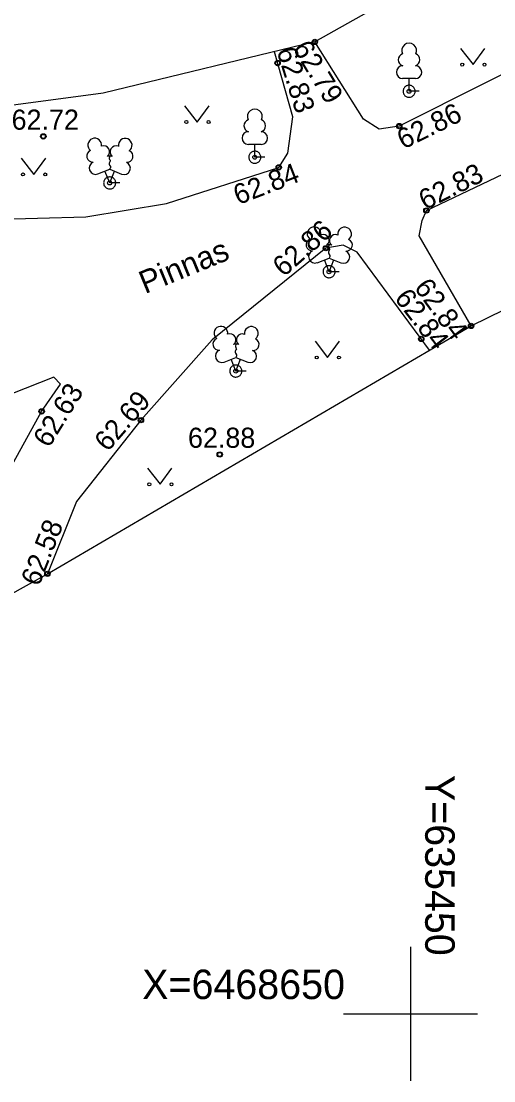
# Model space of a CAD drawing. Extents: x 635316 to 635588, y 6468321 to 6468780.
# Drawn here: x 635435.48 to 635453.11, y 6468647.5 to 6468687.05 of the extents above; entities that cross this region are included whole.
import ezdxf

# ---------------------------------------------------------------- set-up
doc = ezdxf.new("R2010")
doc.units = 0
for name, color, linetype in [('HALJASTUS', 7, 'Continuous'), ('KORGUS-EH2000', 7, 'Continuous'), ('MOOTMPUNKT', 7, 'Continuous'), ('MOOTPIIR', 7, 'Continuous'), ('PUU', 7, 'Continuous'), ('TEE', 7, 'Continuous'), ('VORK', 7, 'Continuous')]:
    doc.layers.add(name, color=color, linetype=linetype)

msp = doc.modelspace()

# ---------------------------------------------------------------- linework, layer by layer
at = {"layer": 'HALJASTUS'}
for p, q in [((635451.87, 6468686.032), (635452.333, 6468685.426)), ((635452.333, 6468685.426), (635452.779, 6468686.032)), ((635441.578, 6468683.892), (635442.042, 6468683.285)), ((635442.042, 6468683.285), (635442.487, 6468683.892)), ((635435.485, 6468681.937), (635435.949, 6468681.33)), ((635435.949, 6468681.33), (635436.394, 6468681.937)), ((635446.442, 6468675.102), (635446.906, 6468674.495)), ((635446.906, 6468674.495), (635447.351, 6468675.102)), ((635440.196, 6468670.368), (635440.66, 6468669.762)), ((635440.66, 6468669.762), (635441.105, 6468670.368))]:
    msp.add_line(p, q, dxfattribs=at)
for centre in [(635451.932, 6468685.426), (635452.761, 6468685.426), (635441.641, 6468683.285), (635442.47, 6468683.285), (635435.548, 6468681.33), (635436.376, 6468681.33), (635446.505, 6468674.495), (635447.334, 6468674.495), (635440.259, 6468669.762), (635441.087, 6468669.762)]:
    msp.add_circle(centre, 0.055, dxfattribs=at)
at = {"layer": 'KORGUS-EH2000'}
for centre in [(635446.433, 6468686.272), (635445.046, 6468685.487), (635449.581, 6468683.131), (635436.306, 6468682.748), (635445.087, 6468681.593), (635450.595, 6468679.981), (635446.844, 6468678.576), (635452.262, 6468675.675), (635450.403, 6468675.187), (635436.244, 6468672.484), (635439.946, 6468672.157), (635442.886, 6468670.876), (635436.458, 6468666.421)]:
    msp.add_circle(centre, 0.1, dxfattribs=at)
at = {"layer": 'MOOTMPUNKT'}
for centre in [(635446.433, 6468686.272), (635445.046, 6468685.487), (635449.949, 6468684.432), (635449.581, 6468683.131), (635436.306, 6468682.748), (635444.194, 6468681.971), (635445.087, 6468681.593), (635438.781, 6468681.01), (635450.595, 6468679.981), (635446.844, 6468678.576), (635446.964, 6468677.698), (635452.262, 6468675.675), (635450.403, 6468675.187), (635443.486, 6468673.99), (635436.244, 6468672.484), (635439.946, 6468672.157), (635442.886, 6468670.876), (635436.458, 6468666.421)]:
    msp.add_circle(centre, 0.075, dxfattribs=at)
at = {"layer": 'MOOTPIIR'}
msp.add_lwpolyline([(635419.08, 6468656.761), (635436.458, 6468666.421), (635452.262, 6468675.675), (635474.949, 6468686.805), (635478.388, 6468684.084), (635487.151, 6468683.737), (635489.18, 6468689.69), (635491.499, 6468698.414), (635490.607, 6468709.239), (635484.607, 6468706.716), (635480.984, 6468702.415), (635474.057, 6468701.808), (635446.433, 6468686.272), (635438.544, 6468684.365), (635426.319, 6468682.734), (635425.375, 6468681.693), (635424.177, 6468679.448), (635408.49, 6468671.244), (635413.037, 6468662.874), (635418.126, 6468656.108), (635419.08, 6468656.761)], dxfattribs=at)
at = {"layer": 'PUU'}
for p, q in [((635450.189, 6468684.907), (635449.709, 6468684.907)), ((635449.949, 6468684.432), (635449.949, 6468684.907)), ((635450.329, 6468684.432), (635449.949, 6468684.432)), ((635444.434, 6468682.446), (635443.954, 6468682.446)), ((635444.194, 6468681.971), (635444.194, 6468682.446)), ((635444.574, 6468681.971), (635444.194, 6468681.971)), ((635438.341, 6468681.345), (635438.786, 6468681.52)), ((635438.786, 6468681.52), (635439.226, 6468681.34)), ((635438.781, 6468681.01), (635438.606, 6468681.45)), ((635438.781, 6468681.01), (635438.961, 6468681.45)), ((635439.161, 6468681.01), (635438.781, 6468681.01)), ((635446.524, 6468678.033), (635446.969, 6468678.208)), ((635446.964, 6468677.698), (635446.789, 6468678.138)), ((635446.964, 6468677.698), (635447.144, 6468678.138)), ((635446.969, 6468678.208), (635447.409, 6468678.028)), ((635447.344, 6468677.698), (635446.964, 6468677.698)), ((635443.046, 6468674.325), (635443.491, 6468674.5)), ((635443.486, 6468673.99), (635443.311, 6468674.43)), ((635443.486, 6468673.99), (635443.666, 6468674.43)), ((635443.491, 6468674.5), (635443.931, 6468674.32)), ((635443.866, 6468673.99), (635443.486, 6468673.99))]:
    msp.add_line(p, q, dxfattribs=at)
for points in [[(635450.104, 6468684.269), (635450.123, 6468684.289), (635450.139, 6468684.312), (635450.153, 6468684.337), (635450.163, 6468684.363), (635450.17, 6468684.391), (635450.174, 6468684.419), (635450.174, 6468684.447), (635450.17, 6468684.475), (635450.163, 6468684.502), (635450.152, 6468684.529), (635450.139, 6468684.553), (635450.122, 6468684.576), (635450.102, 6468684.597), (635450.081, 6468684.615), (635450.057, 6468684.63), (635450.031, 6468684.642), (635450.004, 6468684.65), (635449.976, 6468684.655), (635449.948, 6468684.657), (635449.92, 6468684.655), (635449.892, 6468684.65), (635449.865, 6468684.641), (635449.84, 6468684.629), (635449.816, 6468684.614), (635449.794, 6468684.595), (635449.775, 6468684.575), (635449.759, 6468684.552), (635449.745, 6468684.527), (635449.735, 6468684.501), (635449.728, 6468684.473), (635449.724, 6468684.445), (635449.724, 6468684.417), (635449.728, 6468684.389), (635449.735, 6468684.362), (635449.746, 6468684.335), (635449.759, 6468684.311), (635449.776, 6468684.288), (635449.796, 6468684.267), (635449.817, 6468684.249), (635449.841, 6468684.234), (635449.867, 6468684.222), (635449.894, 6468684.214), (635449.922, 6468684.209), (635449.95, 6468684.207), (635449.978, 6468684.209), (635450.006, 6468684.214), (635450.033, 6468684.223), (635450.058, 6468684.235), (635450.082, 6468684.25)], [(635444.322, 6468681.786), (635444.344, 6468681.803), (635444.364, 6468681.823), (635444.381, 6468681.846), (635444.395, 6468681.87), (635444.406, 6468681.896), (635444.414, 6468681.924), (635444.418, 6468681.952), (635444.419, 6468681.98), (635444.416, 6468682.008), (635444.41, 6468682.035), (635444.4, 6468682.062), (635444.387, 6468682.087), (635444.371, 6468682.11), (635444.352, 6468682.131), (635444.331, 6468682.15), (635444.307, 6468682.166), (635444.282, 6468682.178), (635444.255, 6468682.188), (635444.228, 6468682.193), (635444.199, 6468682.196), (635444.171, 6468682.195), (635444.143, 6468682.19), (635444.116, 6468682.182), (635444.09, 6468682.171), (635444.066, 6468682.156), (635444.044, 6468682.139), (635444.024, 6468682.119), (635444.007, 6468682.096), (635443.993, 6468682.072), (635443.982, 6468682.046), (635443.974, 6468682.018), (635443.97, 6468681.99), (635443.969, 6468681.962), (635443.972, 6468681.934), (635443.978, 6468681.907), (635443.988, 6468681.88), (635444.001, 6468681.855), (635444.017, 6468681.832), (635444.036, 6468681.811), (635444.057, 6468681.792), (635444.081, 6468681.776), (635444.106, 6468681.764), (635444.133, 6468681.754), (635444.16, 6468681.749), (635444.189, 6468681.746), (635444.217, 6468681.747), (635444.245, 6468681.752), (635444.272, 6468681.76), (635444.298, 6468681.771)], [(635438.959, 6468680.872), (635438.975, 6468680.895), (635438.987, 6468680.92), (635438.997, 6468680.947), (635439.003, 6468680.975), (635439.006, 6468681.003), (635439.005, 6468681.031), (635439.001, 6468681.059), (635438.993, 6468681.086), (635438.982, 6468681.112), (635438.967, 6468681.136), (635438.95, 6468681.159), (635438.93, 6468681.179), (635438.908, 6468681.196), (635438.883, 6468681.21), (635438.857, 6468681.222), (635438.83, 6468681.23), (635438.802, 6468681.234), (635438.774, 6468681.235), (635438.746, 6468681.232), (635438.718, 6468681.226), (635438.692, 6468681.217), (635438.667, 6468681.204), (635438.643, 6468681.188), (635438.622, 6468681.169), (635438.603, 6468681.148), (635438.587, 6468681.125), (635438.575, 6468681.1), (635438.565, 6468681.073), (635438.559, 6468681.045), (635438.556, 6468681.017), (635438.557, 6468680.989), (635438.561, 6468680.961), (635438.569, 6468680.934), (635438.58, 6468680.908), (635438.595, 6468680.884), (635438.612, 6468680.861), (635438.632, 6468680.841), (635438.654, 6468680.824), (635438.679, 6468680.81), (635438.705, 6468680.798), (635438.732, 6468680.79), (635438.76, 6468680.786), (635438.788, 6468680.785), (635438.816, 6468680.788), (635438.844, 6468680.794), (635438.87, 6468680.803), (635438.895, 6468680.816), (635438.919, 6468680.832), (635438.94, 6468680.851)], [(635447.079, 6468677.505), (635447.103, 6468677.521), (635447.124, 6468677.539), (635447.142, 6468677.561), (635447.158, 6468677.584), (635447.171, 6468677.609), (635447.18, 6468677.636), (635447.186, 6468677.664), (635447.189, 6468677.692), (635447.188, 6468677.72), (635447.183, 6468677.748), (635447.175, 6468677.775), (635447.164, 6468677.801), (635447.15, 6468677.825), (635447.132, 6468677.847), (635447.112, 6468677.867), (635447.09, 6468677.885), (635447.065, 6468677.899), (635447.039, 6468677.91), (635447.012, 6468677.918), (635446.984, 6468677.922), (635446.956, 6468677.923), (635446.928, 6468677.92), (635446.9, 6468677.914), (635446.874, 6468677.904), (635446.849, 6468677.891), (635446.825, 6468677.875), (635446.804, 6468677.857), (635446.786, 6468677.835), (635446.77, 6468677.812), (635446.757, 6468677.787), (635446.748, 6468677.76), (635446.742, 6468677.732), (635446.739, 6468677.704), (635446.74, 6468677.676), (635446.745, 6468677.648), (635446.753, 6468677.621), (635446.764, 6468677.595), (635446.778, 6468677.571), (635446.796, 6468677.549), (635446.816, 6468677.529), (635446.838, 6468677.511), (635446.863, 6468677.497), (635446.889, 6468677.486), (635446.916, 6468677.478), (635446.944, 6468677.474), (635446.972, 6468677.473), (635447, 6468677.476), (635447.028, 6468677.482), (635447.054, 6468677.492)], [(635443.623, 6468673.811), (635443.644, 6468673.83), (635443.663, 6468673.851), (635443.679, 6468673.874), (635443.692, 6468673.899), (635443.702, 6468673.926), (635443.708, 6468673.953), (635443.711, 6468673.981), (635443.71, 6468674.01), (635443.706, 6468674.038), (635443.698, 6468674.065), (635443.687, 6468674.091), (635443.673, 6468674.115), (635443.656, 6468674.138), (635443.636, 6468674.158), (635443.614, 6468674.175), (635443.589, 6468674.19), (635443.564, 6468674.201), (635443.536, 6468674.209), (635443.509, 6468674.214), (635443.48, 6468674.215), (635443.452, 6468674.212), (635443.425, 6468674.206), (635443.398, 6468674.197), (635443.373, 6468674.184), (635443.349, 6468674.169), (635443.328, 6468674.15), (635443.309, 6468674.129), (635443.293, 6468674.106), (635443.28, 6468674.081), (635443.27, 6468674.054), (635443.264, 6468674.027), (635443.261, 6468673.999), (635443.262, 6468673.97), (635443.266, 6468673.942), (635443.274, 6468673.915), (635443.285, 6468673.889), (635443.299, 6468673.865), (635443.316, 6468673.842), (635443.336, 6468673.822), (635443.358, 6468673.805), (635443.383, 6468673.79), (635443.408, 6468673.779), (635443.436, 6468673.771), (635443.463, 6468673.766), (635443.492, 6468673.765), (635443.52, 6468673.768), (635443.547, 6468673.774), (635443.574, 6468673.783), (635443.599, 6468673.796)]]:
    msp.add_lwpolyline(points, close=True, dxfattribs=at)
for points in [[(635438.786, 6468682.015), (635438.766, 6468681.94), (635438.766, 6468681.92), (635438.776, 6468681.89), (635438.796, 6468681.855), (635438.801, 6468681.835), (635438.786, 6468681.8), (635438.761, 6468681.75), (635438.756, 6468681.725), (635438.761, 6468681.71), (635438.771, 6468681.68), (635438.806, 6468681.62), (635438.811, 6468681.6), (635438.806, 6468681.58), (635438.791, 6468681.545), (635438.786, 6468681.52)], [(635446.969, 6468678.703), (635446.949, 6468678.628), (635446.949, 6468678.608), (635446.959, 6468678.578), (635446.979, 6468678.543), (635446.984, 6468678.523), (635446.969, 6468678.488), (635446.944, 6468678.438), (635446.939, 6468678.413), (635446.944, 6468678.398), (635446.954, 6468678.368), (635446.989, 6468678.308), (635446.994, 6468678.288), (635446.989, 6468678.268), (635446.974, 6468678.233), (635446.969, 6468678.208)], [(635443.491, 6468674.995), (635443.471, 6468674.92), (635443.471, 6468674.9), (635443.481, 6468674.87), (635443.501, 6468674.835), (635443.506, 6468674.815), (635443.491, 6468674.78), (635443.466, 6468674.73), (635443.461, 6468674.705), (635443.466, 6468674.69), (635443.476, 6468674.66), (635443.511, 6468674.6), (635443.516, 6468674.58), (635443.511, 6468674.56), (635443.496, 6468674.525), (635443.491, 6468674.5)]]:
    msp.add_lwpolyline(points, dxfattribs=at)
for centre, radius, start, end in [((635449.949, 6468685.952), 0.277, 332.5799, 207.4201), ((635449.779, 6468685.605), 0.233, 109.0217, 253.1415), ((635450.119, 6468685.605), 0.233, 286.8508, 70.9859), ((635449.712, 6468685.144), 0.238, 90.0016, 269.3953), ((635450.186, 6468685.144), 0.238, 270.6047, 89.9984), ((635444.194, 6468683.491), 0.277, 332.5799, 207.4201), ((635444.024, 6468683.144), 0.233, 109.0217, 253.1415), ((635444.364, 6468683.144), 0.233, 286.8508, 70.9859), ((635443.957, 6468682.683), 0.238, 90.0016, 269.3953), ((635444.431, 6468682.683), 0.238, 270.6047, 89.9984), ((635438.224, 6468682.424), 0.256, 111.5027, 232.5173), ((635438.224, 6468682.424), 0.256, 350.4856, 111.5002), ((635438.559, 6468682.174), 0.224, 308.5041, 111.5725), ((635439.022, 6468682.169), 0.225, 67.7016, 230.5126), ((635439.36, 6468682.415), 0.256, 67.6168, 188.6314), ((635439.36, 6468682.415), 0.256, 306.5997, 67.6143), ((635438.15, 6468682.013), 0.224, 111.4304, 274.4987), ((635438.785, 6468681.777), 0.237, 66.7655, 111.5015), ((635439.427, 6468682.003), 0.224, 264.6183, 67.6866), ((635438.255, 6468681.568), 0.237, 111.5014, 291.5004), ((635439.316, 6468681.56), 0.237, 247.6166, 67.6155), ((635446.407, 6468679.112), 0.256, 111.5027, 232.5173), ((635446.407, 6468679.112), 0.256, 350.4856, 111.5002), ((635447.543, 6468679.103), 0.256, 67.6168, 188.6314), ((635447.543, 6468679.103), 0.256, 306.5997, 67.6143), ((635446.333, 6468678.701), 0.224, 111.4304, 274.4987), ((635446.742, 6468678.862), 0.224, 308.5041, 111.5725), ((635447.205, 6468678.857), 0.225, 67.7016, 230.5126), ((635447.61, 6468678.691), 0.224, 264.6183, 67.6866), ((635446.438, 6468678.256), 0.237, 111.5014, 291.5004), ((635446.968, 6468678.465), 0.237, 66.7655, 111.5015), ((635447.499, 6468678.248), 0.237, 247.6166, 67.6155), ((635442.929, 6468675.404), 0.256, 111.5027, 232.5173), ((635442.929, 6468675.404), 0.256, 350.4856, 111.5002), ((635444.065, 6468675.395), 0.256, 67.6168, 188.6314), ((635444.065, 6468675.395), 0.256, 306.5997, 67.6143), ((635442.855, 6468674.993), 0.224, 111.4304, 274.4987), ((635443.264, 6468675.154), 0.224, 308.5041, 111.5725), ((635443.727, 6468675.149), 0.225, 67.7016, 230.5126), ((635444.132, 6468674.983), 0.224, 264.6183, 67.6866), ((635443.49, 6468674.757), 0.237, 66.7655, 111.5015), ((635442.96, 6468674.548), 0.237, 111.5014, 291.5004), ((635444.021, 6468674.54), 0.237, 247.6166, 67.6155)]:
    msp.add_arc(centre, radius, start, end, dxfattribs=at)
at = {"layer": 'TEE'}
for points in [[(635452.262, 6468675.675), (635450.325, 6468679.032), (635450.434, 6468679.607), (635450.595, 6468679.981), (635457.625, 6468683.324), (635471.832, 6468690.1), (635470.257, 6468692.611), (635456.069, 6468686.383), (635449.581, 6468683.131), (635448.837, 6468683.015), (635448.251, 6468683.39), (635446.433, 6468686.272)], [(635425.375, 6468681.693), (635427.779, 6468680.853), (635430.463, 6468680.144), (635434.276, 6468679.646), (635437.886, 6468679.746), (635440.901, 6468680.247), (635445.087, 6468681.593), (635445.426, 6468682.128), (635445.61, 6468683.482), (635444.928, 6468685.908)], [(635432.074, 6468663.984), (635433.078, 6468666.968), (635434.646, 6468669.607), (635436.244, 6468672.484), (635436.943, 6468673.496), (635436.701, 6468673.757), (635433.482, 6468672.491), (635432.502, 6468674.499), (635434.28, 6468675.421), (635434.361, 6468675.784), (635434.016, 6468676.227), (635432.175, 6468676.7), (635428.406, 6468677.785), (635424.177, 6468679.448)], [(635450.712, 6468674.768), (635448.017, 6468678.422), (635447.487, 6468678.694), (635446.844, 6468678.576), (635442.598, 6468675.159), (635439.946, 6468672.157), (635437.546, 6468669.117), (635436.458, 6468666.421)]]:
    msp.add_lwpolyline(points, dxfattribs=at)
at = {"layer": 'VORK'}
for p, q in [((635450, 6468652.5), (635450, 6468647.5)), ((635447.5, 6468650), (635452.5, 6468650))]:
    msp.add_line(p, q, dxfattribs=at)

# ---------------------------------------------------------------- texts
at = {"layer": 'KORGUS-EH2000'}
for s, rotation, p in [('62.79', 301.3149, (635445.586, 6468686.038)), ('62.83', 287.1566, (635445, 6468685.952)), ('62.86', 26.1848, (635449.734, 6468682.251)), ('62.84', 20.9763, (635443.574, 6468680.181)), ('62.83', 26.7025, (635450.551, 6468679.984)), ('62.86', 41.2486, (635445.27, 6468677.477)), ('62.84', 306.1519, (635450.11, 6468677.103)), ('62.84', 307.4947, (635449.373, 6468676.703)), ('62.63', 58.3549, (635436.517, 6468671.091)), ('62.69', 48.9683, (635438.706, 6468670.946)), ('62.58', 68.4413, (635436.142, 6468665.92))]:
    msp.add_text(s, height=0.75, rotation=rotation, dxfattribs=at).set_placement(p)
for s, p in [('62.72', (635435.123, 6468682.998)), ('62.88', (635441.702, 6468671.126))]:
    msp.add_text(s, height=0.75, dxfattribs=at).set_placement(p)
at = {"layer": 'TEE'}
msp.add_text('Pinnas', height=0.85, rotation=22.3555, dxfattribs=at).set_placement((635440.099, 6468676.859))
at = {"layer": 'VORK'}
msp.add_text('Y=635450', height=1.1, rotation=270, dxfattribs=at).set_placement((635450.55, 6468658.917))
msp.add_text('X=6468650', height=1.1, dxfattribs=at).set_placement((635439.992, 6468650.55))

doc.saveas('drawing.dxf')
